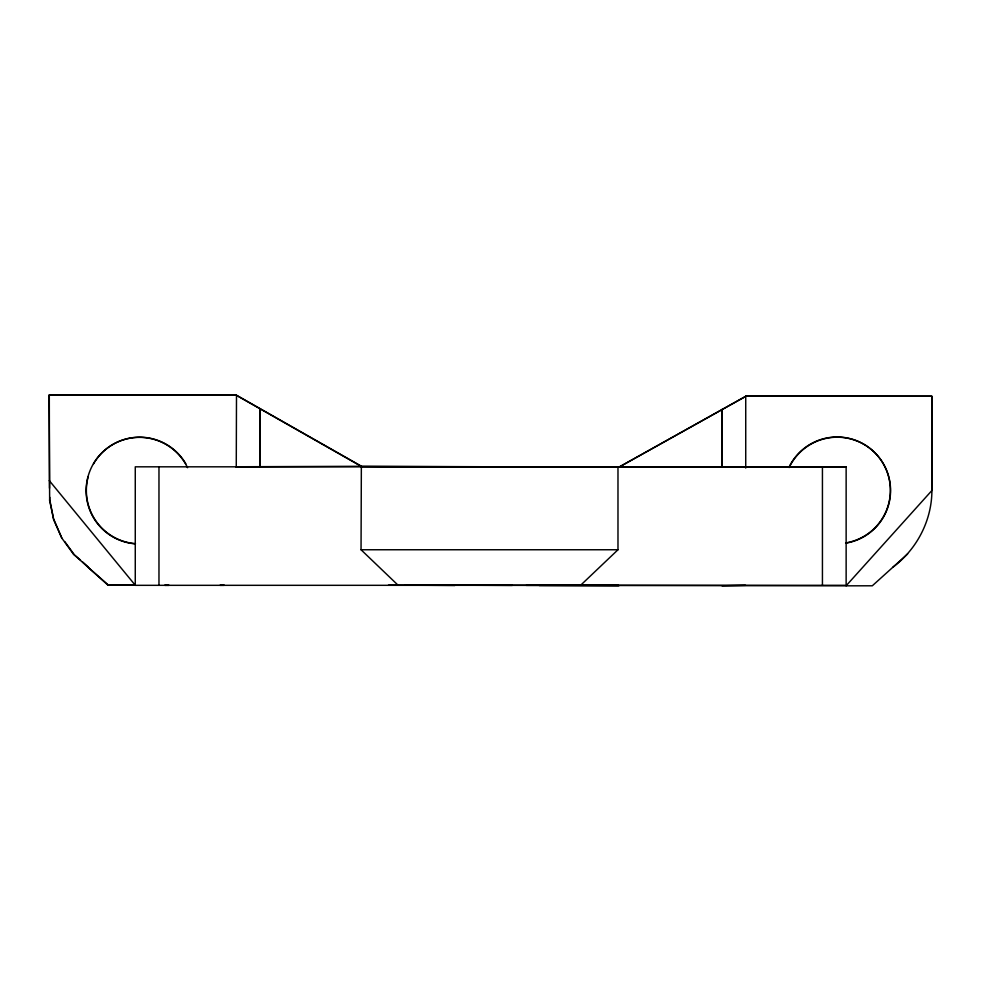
<?xml version="1.0" encoding="UTF-8"?>
<svg xmlns="http://www.w3.org/2000/svg" width="981" height="981" viewBox="0 0 981 981"><rect width="100%" height="100%" fill="white"/><g stroke="black" fill="none" stroke-linecap="round" stroke-linejoin="round"><path stroke-width="1.47" d="M892.955 567.19L892.918 567.177C916.867 549.335 931.876 520.42 931.901 490.5L931.95 396.263L745.94 396.226L618.815 467.238L361.535 466.294L236.495 395.22L49.099 395.171L49.651 500.641L53.771 520.016L61.828 538.115L73.477 554.155L107.8 584.995L135.268 584.75L107.8 584.995M49.516 488.231L49.295 395.171M236.262 467.091L236.495 395.22M259.965 466.907L259.977 408.746L259.879 466.539M721.991 467.091L722.041 409.408L722.041 467.201M745.732 468.06L745.732 396.165L931.766 396.263L931.901 490.5L846.088 585.804L421.119 585.167M236.053 466.772L361.535 466.294M580.593 585.301L617.981 549.752L617.981 466.821M49.283 480.604L135.035 584.958M49.651 500.641L49.798 497.367M53.771 520.016L49.896 500.42M61.828 538.115L54.016 519.807M73.477 554.155L80.516 560.053M88.204 567.41L108.045 584.774M846.137 585.829L872.305 585.792L907.646 553.922M49.099 395.171L236.286 395.269L361.351 466.416L361.045 549.752L398.163 585.301M846.137 466.821L135.268 466.821L135.268 585.326L846.137 585.301L846.137 466.821L618.312 466.821M361.045 549.752L617.981 549.752M361.216 466.588L618.484 466.993M526.307 585.387L618.312 585.301M388.451 585.167L455.025 585.387L405.165 585.167M512.29 466.833L539.219 466.944M512.29 585.436L452.658 585.167M539.219 585.498L618.803 585.829M745.94 396.226L618.815 467.238M82.784 562.101L88.449 567.19M64.758 541.61L73.722 553.934M722.041 585.829L745.511 585.301M822.434 466.821L822.434 585.301M158.971 466.821L158.971 585.326M135.488 543.67A53.317 53.317 0 0 1 88.167 476.717M93.489 463.854A53.317 53.317 0 0 1 152.116 438.679M153.465 439.022A53.317 53.317 0 0 1 185.838 463.854M789.129 467.545A53.317 53.317 0 0 1 878.24 456.423A53.317 53.317 0 0 1 851.042 542.015M849.705 542.358A53.317 53.317 0 0 1 845.597 543.167M135.28 543.83A53.317 53.317 0 0 1 95.5 460.481A53.317 53.317 0 0 1 187.567 467.704M788.945 467.348A53.317 53.317 0 0 1 879.356 457.857A53.317 53.317 0 0 1 846.787 542.738M165.899 585.314L164.894 585.314L168.855 585.314L165.899 585.314M224.122 585.301L220.161 585.314L224.122 585.301"/></g></svg>
